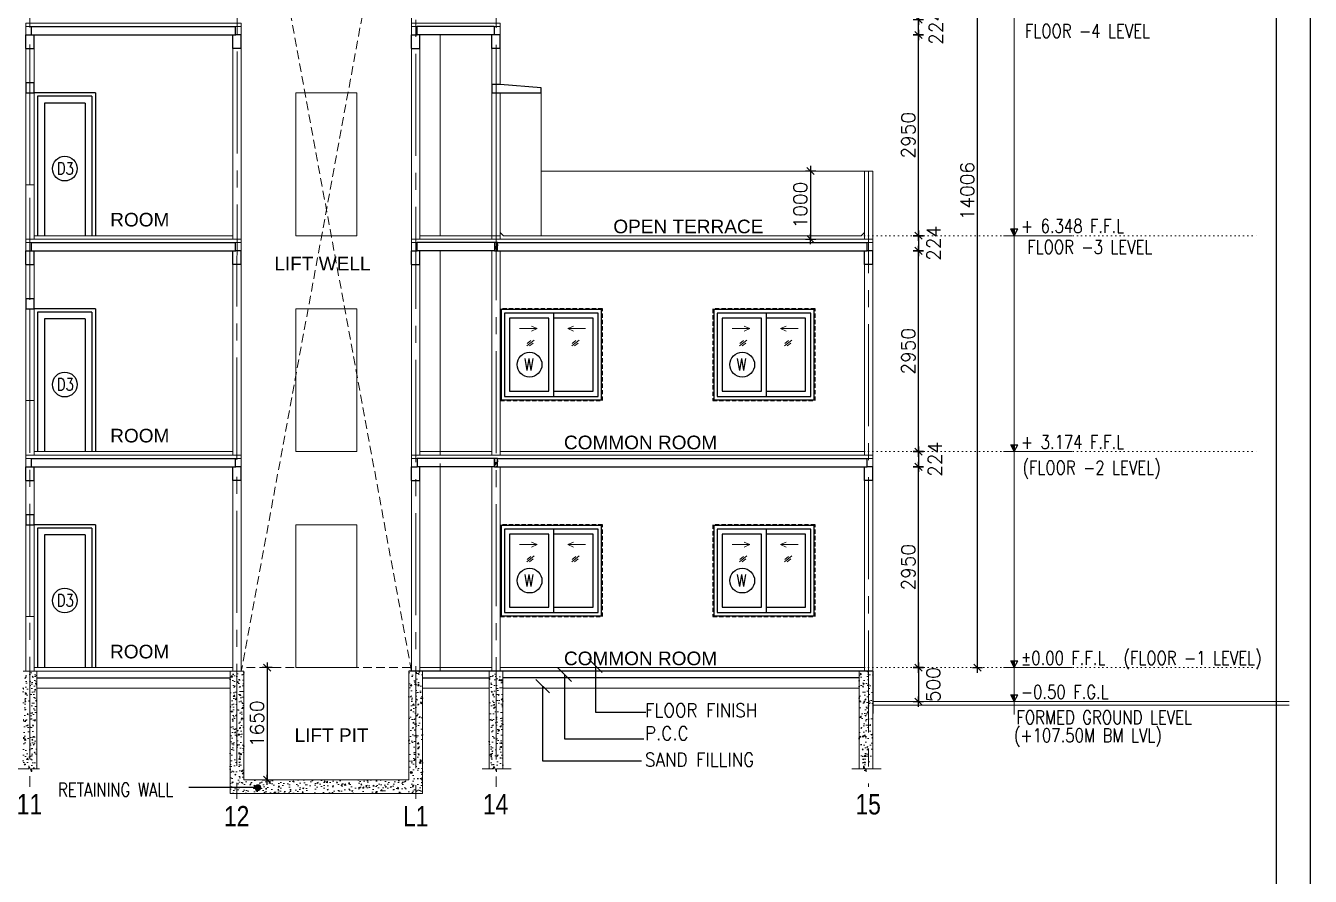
# Model space of a CAD drawing. Header units: inches. Extents: x -234845 to -176446, y -524542 to -442800.
# Drawn here: x -195320 to -176446, y -464895 to -452394 of the extents above; entities that cross this region are included whole.
import ezdxf
from ezdxf.enums import TextEntityAlignment as Align

# ---------------------------------------------------------------- set-up
doc = ezdxf.new("R2010")
doc.units = ezdxf.units.IN
doc.header["$MEASUREMENT"] = 0
doc.header["$PDMODE"] = 34
doc.header["$PDSIZE"] = -10
for name, pattern in [('CENTER2', [1.125, 0.75, -0.125, 0.125, -0.125]), ('DASHED', [19.05, 12.7, -6.35]), ('DOT2', [0.125, 0, -0.125]), ('HIDDEN', [0.375, 0.25, -0.125])]:
    doc.linetypes.add(name, pattern=pattern)
for name, color, linetype in [('ADOOR', 14, 'Continuous'), ('arrow', 23, 'Continuous'), ('COLUMN', 6, 'Continuous'), ('Dimension', 10, 'Continuous'), ('GLASS', 8, 'Continuous'), ('green', 64, 'Continuous'), ('GRID-TAGS', 31, 'Continuous'), ('H', 251, 'Continuous'), ('HATCH', 252, 'Continuous'), ('light', 2, 'Continuous'), ('MISC', 2, 'Continuous'), ('R.C', 6, 'Continuous'), ('title', 255, 'Continuous'), ('win tag', 144, 'Continuous'), ('wind', 1, 'Continuous')]:
    doc.layers.add(name, color=color, linetype=linetype)
for name, color, linetype, lineweight in [('DIM', 20, 'Continuous', 25), ('Grid', 254, 'Continuous', 15), ('TEXT', 32, 'Continuous', 18), ('WALL', 7, 'Continuous', 30), ('win', 14, 'Continuous', 13)]:
    doc.layers.add(name, color=color, linetype=linetype, lineweight=lineweight)
doc.styles.add('ARIAL', font='arial.ttf')
doc.styles.add('RMTXT', font='romans.shx')
doc.styles.add('ROMANS', font='romans.shx', dxfattribs={"width": 0.8})
doc.styles.get("Standard").update_dxf_attribs({"font": 'arial.ttf'})
doc.styles.add('style1', font='romans.shx', dxfattribs={"width": 0.8})
doc.styles.add('T9', font='romans.shx', dxfattribs={"width": 0.8})
doc.dimstyles.new('ELEV-DIM', dxfattribs={"dimtxt": 150, "dimasz": 1, "dimexe": 100, "dimexo": 150, "dimgap": 50, "dimtad": 1, "dimdec": 0, "dimzin": 0, "dimdsep": 46, "dimtxsty": 'RMTXT', "dimblk": 'ARH4', "dimcen": 0.09375, "dimdle": 100, "dimse1": 1, "dimse2": 1, "dimclrd": 256, "dimclre": 256, "dimclrt": 151, "dimadec": 0, "dimazin": 0, "dimtfac": 50, "dimtdec": 0, "dimtofl": 0, "dimtmove": 2, "dimatfit": 3, "dimldrblk": 'OBLIQUE', "dimfxl": 1, "dimtolj": 1, "dimtzin": 0, "dimlwd": -1, "dimlwe": -1, "dimarcsym": 0})
doc.dimstyles.new('INT-DIM', dxfattribs={"dimtxt": 150, "dimasz": 0.85, "dimexe": 100, "dimexo": 150, "dimgap": 100, "dimtad": 1, "dimdec": 0, "dimzin": 0, "dimdsep": 46, "dimtxsty": 'T9', "dimblk": 'ARH4', "dimcen": 0.09, "dimdle": 100, "dimse1": 1, "dimse2": 1, "dimclrd": 256, "dimclrt": 3, "dimadec": 0, "dimazin": 0, "dimtfac": 50, "dimtdec": 0, "dimtix": 1, "dimtmove": 2, "dimatfit": 3, "dimldrblk": 'OBLIQUE', "dimfxl": 1, "dimtolj": 1, "dimtzin": 0, "dimarcsym": 0})
pattern_1 = [(50, (159054.72, -556795.41), (179.315046, -15.688034), [18.75, -206.25]), (355, (159054.72, -556795.41), (-34.68783, 188.04803), [15, -165]), (100.4514, (159069.67, -556796.72), (144.627345, 172.359886), [15.93505, -175.28553]), (46.1842, (159054.72, -556745.41), (266.81026, -41.37975), [28.125, -309.375]), (96.6356, (159076.96, -556748.86), (233.66568, 243.52947), [23.90257, -262.92825]), (351.1842, (159054.72, -556745.4), (233.66549, 243.52965), [22.5, -247.5]), (21, (159079.72, -556757.91), (149.226763, -100.65472), [18.75, -206.25]), (326, (159079.72, -556757.91), (60.82883, 181.28751), [15, -165]), (71.4514, (159092.16, -556766.3), (210.05566, 80.632624), [15.93505, -175.28553]), (37.5, (159054.725, -556795.41), (3.039964, 83.223463), [0, -163, 0, -167.5, 0, -165.625]), (7.5, (159054.725, -556795.41), (65.767384, 98.602928), [0, -95.5, 0, -159.25, 0, -63.125]), (327.5, (158998.975, -556795.41), (133.455609, -5.638718), [0, -62.5, 0, -195, 0, -258.75]), (317.5, (158973.97, -556795.41), (145.796542, 25.026246), [0, -81.25, 0, -129.5, 0, -183.75])]

# ---------------------------------------------------------------- blocks, each defined once
blk = doc.blocks.new('A$C79E86C34')
at = {"layer": 'win'}
for p, q in [((0, 0), (0, 1350)), ((62, 0), (62, 1350)), ((62, 0), (62, 1350)), ((124, 0), (124, 1350))]:
    blk.add_line(p, q, dxfattribs=at)
blk = doc.blocks.new('ARH4')
for p, q in [((0, -75), (0, 75)), ((-53.033, -53.033), (53.033, 53.033)), ((75, 0), (-75, 0))]:
    blk.add_line(p, q)
blk = doc.blocks.new('REIRU5892')
at = {"layer": 'green'}
blk.add_hatch(color=256, dxfattribs=at).paths.add_polyline_path([(168606, 17073), (168556, 17073), (168606, 16973)])
for p, q in [((168606, 16973), (168556, 17073)), ((168556, 17073), (168656, 17073)), ((168606, 16973), (168656, 17073)), ((168606, 17073), (168606, 16973))]:
    blk.add_line(p, q, dxfattribs=at)
blk = doc.blocks.new('*D952')
at = {"layer": 'DEFPOINTS', "color": 0, "transparency": 16777216}
for p in [(-182875, -458878), (-182204, -458878), (-182500, -461828)]:
    blk.add_point(p, dxfattribs=at)
at = {"layer": 'Dimension', "transparency": 16777216}
blk.add_line((-182204, -461827), (-182204, -458879), dxfattribs=at)
for p, rotation in [((-182204, -458878), 90), ((-182204, -461828), 270)]:
    blk.add_blockref('ARH4', p, dxfattribs=dict(at, rotation=rotation))
at = {"layer": 'Dimension', "color": 151, "lineweight": 0, "transparency": 16777216, "insert": (-182354, -460353), "char_height": 200, "attachment_point": 5, "rotation": 90, "style": 'RMTXT'}
blk.add_mtext('\\A1;2950', dxfattribs=at)
blk = doc.blocks.new('_Oblique')
at = {"color": 0, "linetype": 'ByBlock', "lineweight": -2}
blk.add_line((-0.5, -0.5), (0.5, 0.5), dxfattribs=at)
blk = doc.blocks.new('*D953')
at = {"layer": 'DEFPOINTS', "color": 0, "transparency": 16777216}
for p in [(-182875, -455704), (-182204, -455704), (-182500, -458654)]:
    blk.add_point(p, dxfattribs=at)
at = {"layer": 'Dimension', "transparency": 16777216}
blk.add_line((-182204, -458653), (-182204, -455705), dxfattribs=at)
for p, rotation in [((-182204, -455704), 90), ((-182204, -458654), 270)]:
    blk.add_blockref('ARH4', p, dxfattribs=dict(at, rotation=rotation))
at = {"layer": 'Dimension', "color": 151, "lineweight": 0, "transparency": 16777216, "insert": (-182354, -457179), "char_height": 200, "attachment_point": 5, "rotation": 90, "style": 'RMTXT'}
blk.add_mtext('\\A1;2950', dxfattribs=at)
blk = doc.blocks.new('*D954')
at = {"layer": 'DEFPOINTS', "color": 0, "transparency": 16777216}
for p in [(-188471, -452530), (-182204, -452530), (-182500, -455480)]:
    blk.add_point(p, dxfattribs=at)
at = {"layer": 'Dimension', "transparency": 16777216}
blk.add_line((-182204, -455479), (-182204, -452531), dxfattribs=at)
for p, rotation in [((-182204, -452530), 90), ((-182204, -455480), 270)]:
    blk.add_blockref('ARH4', p, dxfattribs=dict(at, rotation=rotation))
at = {"layer": 'Dimension', "color": 151, "lineweight": 0, "transparency": 16777216, "insert": (-182354, -454005), "char_height": 200, "attachment_point": 5, "rotation": 90, "style": 'RMTXT'}
blk.add_mtext('\\A1;2950', dxfattribs=at)
blk = doc.blocks.new('*D956')
at = {"layer": 'DEFPOINTS', "color": 0, "transparency": 16777216}
for p in [(-182500, -461828), (-182500, -462328), (-182204, -462328)]:
    blk.add_point(p, dxfattribs=at)
at = {"layer": 'Dimension', "transparency": 16777216}
blk.add_line((-182204, -461829), (-182204, -462327), dxfattribs=at)
for p, rotation in [((-182204, -461828), 90), ((-182204, -462328), 270)]:
    blk.add_blockref('ARH4', p, dxfattribs=dict(at, rotation=rotation))
at = {"layer": 'Dimension', "color": 151, "lineweight": 0, "transparency": 16777216, "insert": (-181986, -462078), "char_height": 200, "attachment_point": 5, "rotation": 90, "style": 'RMTXT'}
blk.add_mtext('\\A1;500', dxfattribs=at)
blk = doc.blocks.new('*D967')
at = {"layer": 'DEFPOINTS', "color": 0, "transparency": 16777216}
for p in [(-182999, -458654), (-182999, -458878), (-182204, -458878)]:
    blk.add_point(p, dxfattribs=at)
at = {"layer": 'Dimension', "transparency": 16777216}
blk.add_line((-182204, -458655), (-182204, -458877), dxfattribs=at)
for p, rotation in [((-182204, -458654), 90), ((-182204, -458878), 270)]:
    blk.add_blockref('ARH4', p, dxfattribs=dict(at, rotation=rotation))
at = {"layer": 'Dimension', "color": 151, "lineweight": 0, "transparency": 16777216, "insert": (-181959, -458766), "char_height": 200, "attachment_point": 5, "rotation": 90, "style": 'RMTXT'}
blk.add_mtext('\\A1;224', dxfattribs=at)
blk = doc.blocks.new('*D957')
at = {"layer": 'DEFPOINTS', "color": 0, "transparency": 16777216}
for p in [(-183162, -455480), (-183217, -455704), (-182204, -455704)]:
    blk.add_point(p, dxfattribs=at)
at = {"layer": 'Dimension', "transparency": 16777216}
blk.add_line((-182204, -455481), (-182204, -455703), dxfattribs=at)
for p, rotation in [((-182204, -455480), 90), ((-182204, -455704), 270)]:
    blk.add_blockref('ARH4', p, dxfattribs=dict(at, rotation=rotation))
at = {"layer": 'Dimension', "color": 151, "lineweight": 0, "transparency": 16777216, "insert": (-181978, -455592), "char_height": 200, "attachment_point": 5, "rotation": 90, "style": 'RMTXT'}
blk.add_mtext('\\A1;224', dxfattribs=at)
blk = doc.blocks.new('*D958')
at = {"layer": 'DEFPOINTS', "color": 0, "transparency": 16777216}
for p in [(-188649, -452306), (-182204, -452306), (-188672, -452530)]:
    blk.add_point(p, dxfattribs=at)
at = {"layer": 'Dimension', "transparency": 16777216}
blk.add_line((-182204, -452529), (-182204, -452307), dxfattribs=at)
for p, rotation in [((-182204, -452306), 90), ((-182204, -452530), 270)]:
    blk.add_blockref('ARH4', p, dxfattribs=dict(at, rotation=rotation))
at = {"layer": 'Dimension', "color": 151, "lineweight": 0, "transparency": 16777216, "insert": (-181947, -452418), "char_height": 200, "attachment_point": 5, "rotation": 90, "style": 'RMTXT'}
blk.add_mtext('\\A1;224', dxfattribs=at)
blk = doc.blocks.new('*D968')
at = {"layer": 'DEFPOINTS', "color": 0, "transparency": 16777216}
for p in [(-184015, -454530), (-183874, -455530), (-183788, -455530)]:
    blk.add_point(p, dxfattribs=at)
at = {"layer": 'Dimension', "transparency": 16777216}
blk.add_line((-183788, -454531), (-183788, -455529), dxfattribs=at)
for p, rotation in [((-183788, -454530), 90), ((-183788, -455530), 270)]:
    blk.add_blockref('ARH4', p, dxfattribs=dict(at, rotation=rotation))
at = {"layer": 'Dimension', "color": 151, "lineweight": 0, "transparency": 16777216, "insert": (-183938, -455030), "char_height": 200, "attachment_point": 5, "rotation": 90, "style": 'RMTXT'}
blk.add_mtext('\\A1;1000', dxfattribs=at)
blk = doc.blocks.new('W-IIT')
at = {"layer": 'HATCH', "lineweight": 0}
for p, q in [((-544, 1108), (-627, 1144)), ((-95, 1108), (-12, 1144)), ((-803, 1108), (-544, 1108)), ((-544, 1108), (-627, 1071)), ((165, 1108), (-95, 1108)), ((-95, 1108), (-12, 1071)), ((-697, 855), (-589, 941)), ((-693, 890), (-639, 933)), ((-657, 854), (-604, 897)), ((-36, 855), (72, 941)), ((-32, 890), (21, 933)), ((3, 854), (56, 897))]:
    blk.add_line(p, q, dxfattribs=at)
at = {"layer": 'light', "color": 9, "ltscale": 1000}
blk.add_line((-375, 187), (-375, 1262), dxfattribs=at)
at = {"layer": 'light', "color": 21, "linetype": 'HIDDEN', "ltscale": 250}
blk.add_lwpolyline([(-1087, 50), (413, 50), (413, 1400), (-1087, 1400)], close=True, dxfattribs=at)
at = {"layer": 'light', "color": 9, "ltscale": 1000}
for points in [[(-375, 1262), (-950, 1262), (-950, 187), (-375, 187)], [(-300, 187), (275, 187), (275, 1262), (-300, 1262)]]:
    blk.add_lwpolyline(points, dxfattribs=at)
at = {"layer": 'win tag'}
blk.add_circle((-657, 579), 182, dxfattribs=at)
at = {"layer": 'wind', "ltscale": 1000}
blk.add_line((-300, 112), (-300, 1337), dxfattribs=at)
for points in [[(-1075, 62), (400, 62), (400, 1387), (-1075, 1387)], [(-1025, 112), (350, 112), (350, 1337), (-1025, 1337)]]:
    blk.add_lwpolyline(points, close=True, dxfattribs=at)
at = {"layer": 'win tag', "style": 'style1', "width": 0.8}
blk.add_text('W', height=178, dxfattribs=at).set_placement((-741, 493))
blk = doc.blocks.new('*D969')
at = {"layer": 'DEFPOINTS', "color": 0, "transparency": 16777216}
for p in [(-192281, -461828), (-192114, -463478), (-191773, -463478)]:
    blk.add_point(p, dxfattribs=at)
at = {"layer": 'Dimension', "transparency": 16777216}
blk.add_line((-191773, -461829), (-191773, -463477), dxfattribs=at)
for p, rotation in [((-191773, -461828), 90), ((-191773, -463478), 270)]:
    blk.add_blockref('ARH4', p, dxfattribs=dict(at, rotation=rotation))
at = {"layer": 'Dimension', "color": 151, "lineweight": 0, "transparency": 16777216, "insert": (-191923, -462653), "char_height": 200, "attachment_point": 5, "rotation": 90, "style": 'RMTXT'}
blk.add_mtext('\\A1;1650', dxfattribs=at)
blk = doc.blocks.new('*D961')
at = {"layer": 'DEFPOINTS', "color": 0, "transparency": 16777216}
for p in [(-181601, -447822), (-181336, -447822), (-181601, -461828)]:
    blk.add_point(p, dxfattribs=at)
at = {"layer": 'Dimension', "transparency": 16777216}
blk.add_line((-181336, -461827), (-181336, -447823), dxfattribs=at)
for p, rotation in [((-181336, -447822), 90), ((-181336, -461828), 270)]:
    blk.add_blockref('ARH4', p, dxfattribs=dict(at, rotation=rotation))
at = {"layer": 'Dimension', "color": 151, "lineweight": 0, "transparency": 16777216, "insert": (-181486, -454825), "char_height": 200, "attachment_point": 5, "rotation": 90, "style": 'RMTXT'}
blk.add_mtext('\\A1;14006', dxfattribs=at)

msp = doc.modelspace()

# ---------------------------------------------------------------- hatches: boundary and pattern name
at = {"layer": 'H'}
h = msp.add_hatch(dxfattribs=at)
h.set_pattern_fill('AR-CONC', color=256, scale=25, style=0)
h.set_pattern_definition([(130, (-188387.05, -455704.28), (-179.32, -15.69), [18.75, -206.25]), (185, (-188387.05, -455704.28), (34.69, 188.05), [15, -165]), (79.55, (-188402, -455705.59), (-144.63, 172.36), [15.935, -175.29]), (133.82, (-188387.05, -455654.28), (-266.8, -41.38), [28.12, -309.38]), (83.36, (-188409.28, -455657.73), (-233.67, 243.53), [23.9, -262.93]), (188.82, (-188387.05, -455654.28), (-233.67, 243.53), [22.5, -247.5]), (159, (-188412.05, -455666.78), (-149.23, -100.65), [18.75, -206.25]), (214, (-188412.05, -455666.78), (-60.83, 181.29), [15, -165]), (108.55, (-188424.48, -455675.17), (-210.06, 80.63), [15.935, -175.29]), (142.5, (-188387.05, -455704.28), (-3.04, 83.223), [0, -163, 0, -167.5, 0, -165.625]), (172.5, (-188387.05, -455704.28), (-65.77, 98.6), [0, -95.5, 0, -159.25, 0, -63.125]), (212.5, (-188331.3, -455704.28), (-133.456, -5.64), [0, -62.5, 0, -195, 0, -258.75]), (222.5, (-188306.3, -455704.28), (-145.8, 25.03), [0, -81.25, 0, -129.5, 0, -183.75])])
h.paths.add_polyline_path([(-188431, -455580.3), (-188387, -455580.3), (-188387, -455704.3), (-188431, -455704.3)])
h = msp.add_hatch(dxfattribs=at)
h.set_pattern_fill('AR-CONC', color=256, scale=25, style=0)
h.set_pattern_definition([(130, (-188387.05, -458878.28), (-179.32, -15.69), [18.75, -206.25]), (185, (-188387.05, -458878.28), (34.69, 188.05), [15, -165]), (79.55, (-188402, -458879.59), (-144.63, 172.36), [15.935, -175.29]), (133.82, (-188387.05, -458828.28), (-266.8, -41.38), [28.12, -309.38]), (83.36, (-188409.28, -458831.73), (-233.67, 243.53), [23.9, -262.93]), (188.82, (-188387.05, -458828.28), (-233.67, 243.53), [22.5, -247.5]), (159, (-188412.05, -458840.78), (-149.23, -100.65), [18.75, -206.25]), (214, (-188412.05, -458840.78), (-60.83, 181.29), [15, -165]), (108.55, (-188424.48, -458849.17), (-210.06, 80.63), [15.935, -175.29]), (142.5, (-188387.05, -458878.28), (-3.04, 83.223), [0, -163, 0, -167.5, 0, -165.625]), (172.5, (-188387.05, -458878.28), (-65.77, 98.6), [0, -95.5, 0, -159.25, 0, -63.125]), (212.5, (-188331.3, -458878.28), (-133.456, -5.64), [0, -62.5, 0, -195, 0, -258.75]), (222.5, (-188306.3, -458878.28), (-145.8, 25.03), [0, -81.25, 0, -129.5, 0, -183.75])])
h.paths.add_polyline_path([(-188431, -458754.3), (-188387, -458754.3), (-188387, -458878.3), (-188431, -458878.3)])
at = {"layer": 'HATCH', "lineweight": 0}
h = msp.add_hatch(dxfattribs=at)
h.set_pattern_fill('AR-CONC', color=256, scale=25, style=0)
h.set_pattern_definition(pattern_1)
h.paths.add_polyline_path([(-195158.1, -461878.3), (-195358.1, -461878.3), (-195358.1, -463316.8), (-195275.2, -463316.8), (-195271.7, -463271.4), (-195233.2, -463360.6), (-195233.2, -463316.8), (-195158.1, -463316.8)])
h = msp.add_hatch(dxfattribs=at)
h.set_pattern_fill('AR-CONC', color=256, scale=25, style=0)
h.set_pattern_definition(pattern_1)
h.paths.add_polyline_path([(-192316.8, -463678.3), (-192116.8, -463678.3), (-192114.1, -461878.3), (-192314.1, -461878.3)])
h = msp.add_hatch(dxfattribs=at)
h.set_pattern_fill('AR-CONC', color=256, scale=25, style=0)
h.set_pattern_definition(pattern_1)
h.paths.add_polyline_path([(-189690.1, -463678.3), (-189490.1, -463678.3), (-189490.1, -461878.3), (-189690.1, -461878.3)])
h = msp.add_hatch(dxfattribs=at)
h.set_pattern_fill('AR-CONC', color=256, scale=25, style=0)
h.set_pattern_definition(pattern_1)
h.paths.add_polyline_path([(-188509.1, -461878.3), (-188309.1, -461878.3), (-188309.1, -463316.8), (-188391.9, -463316.8), (-188395.4, -463271.4), (-188433.9, -463360.6), (-188433.9, -463316.8), (-188509.1, -463316.8)])
h = msp.add_hatch(dxfattribs=at)
h.set_pattern_fill('AR-CONC', color=256, scale=25, style=0)
h.set_pattern_definition(pattern_1)
h.paths.add_polyline_path([(-183076.8, -461878.3), (-182876.8, -461878.3), (-182876.8, -463316.8), (-182959.7, -463316.8), (-182963.2, -463271.4), (-183001.7, -463360.6), (-183001.7, -463316.8), (-183076.8, -463316.8)])
h = msp.add_hatch(dxfattribs=at)
h.set_pattern_fill('AR-CONC', color=256, scale=25, style=0)
h.set_pattern_definition([(50, (-207947.28, 173873.16), (179.315046, -15.688034), [18.75, -206.25]), (355, (-207947.28, 173873.16), (-34.687833, 188.048033), [15, -165]), (100.451444, (-207932.33, 173871.85), (144.62721, 172.36), [15.93505, -175.28553]), (46.1842, (-207947.28, 173923.16), (266.81033, -41.37982), [28.125, -309.375]), (96.635635, (-207925.04, 173919.71), (233.66549, 243.52965), [23.90259, -262.92844]), (351.184164, (-207947.28, 173923.16), (233.66549, 243.52965), [22.5, -247.5]), (21, (-207922.28, 173910.66), (149.226763, -100.654723), [18.75, -206.25]), (326, (-207922.28, 173910.66), (60.828833, 181.28751), [15, -165]), (71.451445, (-207909.84, 173902.27), (210.055594, 80.63279), [15.93505, -175.28553]), (37.5, (-207947.28, 173873.16), (3.039964, 83.2234635), [0, -163, 0, -167.5, 0, -165.625]), (7.5, (-207947.28, 173873.16), (65.767384, 98.602928), [0, -95.5, 0, -159.25, 0, -63.125]), (327.5, (-208003.03, 173873.16), (133.455609, -5.638718), [0, -62.5, 0, -195, 0, -258.75]), (317.5, (-208028.03, 173873.16), (145.796542, 25.026246), [0, -81.25, 0, -129.5, 0, -183.75])])
h.paths.add_polyline_path([(-192114.1, -463678.3), (-189690.1, -463678.3), (-189690.1, -463478.3), (-192114.1, -463478.3)])

# ---------------------------------------------------------------- linework, layer by layer
at = {"layer": 'ADOOR', "color": 8, "linetype": 'DASHED', "lineweight": 0, "ltscale": 10}
for p, q in [((-189652.1, -461878.3), (-192152.1, -448306.3)), ((-189648, -448306.3), (-192152.1, -461878.3)), ((-192076.1, -461828.3), (-189652.1, -461828.3))]:
    msp.add_line(p, q, dxfattribs=at)
at = {"layer": 'COLUMN', "color": 8, "lineweight": 0}
for p, q in [((-187747.1, -453380.3), (-187747.1, -455480.3)), ((-182993.5, -454530.3), (-187747.1, -454530.3))]:
    msp.add_line(p, q, dxfattribs=at)
at = {"layer": 'COLUMN', "lineweight": 0}
for p, q in [((-195358.1, -461878.3), (-195158.1, -461878.3)), ((-195196.1, -461878.3), (-192114.1, -461878.3)), ((-195158.1, -463316.8), (-195158.1, -461878.3)), ((-192314.1, -461878.3), (-192314.1, -463678.3)), ((-192114.1, -461878.3), (-192114.1, -463478.3)), ((-189690.1, -461878.3), (-189690.1, -463478.3)), ((-189490.1, -461878.3), (-189490.1, -463678.3)), ((-188509.1, -463316.8), (-188509.1, -461878.3)), ((-188309.1, -463316.8), (-188309.1, -461878.3)), ((-183074.5, -463316.8), (-183074.5, -461878.3)), ((-182874.5, -463316.8), (-182874.5, -461878.3)), ((-182874.5, -462378.3), (-176754.9, -462378.3)), ((-189690.1, -463478.3), (-192114.1, -463478.3)), ((-189490.1, -463678.3), (-192314.1, -463678.3))]:
    msp.add_line(p, q, dxfattribs=at)
at = {"layer": 'COLUMN'}
for p, q in [((-195158.1, -461978.3), (-192314.1, -461978.3)), ((-182874.5, -461878.3), (-189690.1, -461878.3)), ((-189490.1, -461978.3), (-188509.1, -461978.3)), ((-183074.5, -461978.3), (-188309.1, -461978.3)), ((-182874.5, -461878.3), (-182874.5, -462502.3))]:
    msp.add_line(p, q, dxfattribs=at)
at = {"layer": 'COLUMN', "color": 3, "lineweight": 0}
for p, q in [((-195158.1, -462128.3), (-192314.1, -462128.3)), ((-189490.1, -462128.3), (-188509.1, -462128.3)), ((-183074.5, -462128.3), (-188309.1, -462128.3))]:
    msp.add_line(p, q, dxfattribs=at)
at = {"layer": 'COLUMN', "lineweight": 0, "elevation": 0}
for points in [[(-195444.1, -463316.8), (-195275.2, -463316.8), (-195271.7, -463271.4), (-195233.2, -463360.6), (-195233.2, -463316.8), (-195119.4, -463316.8)], [(-188615.7, -463316.8), (-188446.8, -463316.8), (-188443.3, -463271.4), (-188404.8, -463360.6), (-188404.8, -463316.8), (-188186, -463316.8)], [(-183181.2, -463316.8), (-183012.3, -463316.8), (-183008.8, -463271.4), (-182970.3, -463360.6), (-182970.3, -463316.8), (-182751.4, -463316.8)]]:
    msp.add_lwpolyline(points, dxfattribs=at)
at = {"layer": 'GLASS', "color": 11, "lineweight": 0}
for p, q in [((-195196.1, -455480.3), (-192276.1, -455480.3)), ((-188471.1, -455480.3), (-189528.1, -455480.3)), ((-188302.1, -455480.3), (-188347.1, -455433.2)), ((-188302.1, -455480.3), (-183043.4, -455480.3)), ((-183043.4, -455480.3), (-182998.5, -455433.2)), ((-195196.1, -458654.3), (-192276.1, -458654.3)), ((-188471.1, -458654.3), (-189528.1, -458654.3)), ((-188347.1, -458654.3), (-182998.5, -458654.3)), ((-195196.1, -461828.3), (-192281, -461828.3)), ((-188471.1, -461828.3), (-189528.1, -461828.3)), ((-182998.5, -461828.3), (-188347.1, -461828.3)), ((-182874.5, -462328.3), (-176754.9, -462328.3))]:
    msp.add_line(p, q, dxfattribs=at)
at = {"layer": 'Grid', "linetype": 'CENTER2', "lineweight": 5, "ltscale": 2000}
for p, q in [((-195258.1, -448171.9), (-195258.1, -463578.9)), ((-188409.1, -448176.3), (-188409.1, -463578.9)), ((-192214.1, -448272.3), (-192216.8, -463754.2)), ((-189590.1, -448306.3), (-189590.1, -463754.2)), ((-182936.5, -454530.3), (-182936.5, -463578.9))]:
    msp.add_line(p, q, dxfattribs=at)
at = {"layer": 'MISC', "lineweight": 0}
for p, q in [((-195236.1, -452406.3), (-195320.1, -452406.3)), ((-195320.1, -452530.3), (-195320.1, -452406.3)), ((-192236.1, -452406.3), (-192152.1, -452406.3)), ((-192152.1, -452530.3), (-192152.1, -452406.3)), ((-189568.1, -452406.3), (-189652.1, -452406.3)), ((-189652.1, -452530.3), (-189652.1, -452406.3)), ((-188431.1, -452406.3), (-188347.1, -452406.3)), ((-188347.1, -452530.3), (-188347.1, -452406.3)), ((-195236.1, -455580.3), (-195320.1, -455580.3)), ((-195320.1, -455704.3), (-195320.1, -455580.3)), ((-192236.1, -455580.3), (-192152.1, -455580.3)), ((-192152.1, -455704.3), (-192152.1, -455580.3)), ((-189568.1, -455580.3), (-189652.1, -455580.3)), ((-189652.1, -455704.3), (-189652.1, -455580.3)), ((-182958.5, -455580.3), (-182874.5, -455580.3)), ((-182874.5, -455704.3), (-182874.5, -455580.3)), ((-195236.1, -458754.3), (-195320.1, -458754.3)), ((-195320.1, -458878.3), (-195320.1, -458754.3)), ((-192236.1, -458754.3), (-192152.1, -458754.3)), ((-192152.1, -458878.3), (-192152.1, -458754.3)), ((-189568.1, -458754.3), (-189652.1, -458754.3)), ((-189652.1, -458878.3), (-189652.1, -458754.3)), ((-182958.5, -458754.3), (-182874.5, -458754.3)), ((-182874.5, -458878.3), (-182874.5, -458754.3))]:
    msp.add_line(p, q, dxfattribs=at)
at = {"layer": 'MISC', "color": 8, "ltscale": 1200}
for p, q in [((-194296.1, -453380.3), (-195196.1, -453380.3)), ((-195146.1, -453430.3), (-195146.1, -455480.3)), ((-194346.1, -453430.3), (-195146.1, -453430.3)), ((-195046.1, -453530.3), (-195046.1, -455480.3)), ((-194446.1, -453530.3), (-195046.1, -453530.3)), ((-194446.1, -453530.3), (-194446.1, -455480.3)), ((-194346.1, -453430.3), (-194346.1, -455480.3)), ((-194296.1, -453380.3), (-194296.1, -455480.3)), ((-194296.1, -456554.3), (-195196.1, -456554.3)), ((-194296.1, -456554.3), (-194296.1, -458654.3)), ((-195146.1, -456604.3), (-195146.1, -458654.3)), ((-194346.1, -456604.3), (-195146.1, -456604.3)), ((-195046.1, -456704.3), (-195046.1, -458654.3)), ((-194446.1, -456704.3), (-195046.1, -456704.3)), ((-194446.1, -456704.3), (-194446.1, -458654.3)), ((-194346.1, -456604.3), (-194346.1, -458654.3)), ((-194296.1, -459728.3), (-195196.1, -459728.3)), ((-194296.1, -459728.3), (-194296.1, -461828.3)), ((-195146.1, -459778.3), (-195146.1, -461828.3)), ((-194346.1, -459778.3), (-195146.1, -459778.3)), ((-195046.1, -459878.3), (-195046.1, -461828.3)), ((-194446.1, -459878.3), (-195046.1, -459878.3)), ((-194446.1, -459878.3), (-194446.1, -461828.3)), ((-194346.1, -459778.3), (-194346.1, -461828.3))]:
    msp.add_line(p, q, dxfattribs=at)
at = {"layer": 'MISC', "lineweight": 0, "elevation": 0}
for points in [[(-195320.1, -452406.3), (-195320.1, -452356.3), (-192152.1, -452356.3), (-192152.1, -452406.3)], [(-189652.1, -452406.3), (-189652.1, -452356.3), (-188347.1, -452356.3), (-188347.1, -452406.3)], [(-195320.1, -455580.3), (-195320.1, -455530.3), (-192152.1, -455530.3), (-192152.1, -455580.3)], [(-189652.1, -455580.3), (-189652.1, -455530.3), (-182874.5, -455530.3), (-182874.5, -455580.3)], [(-195320.1, -458754.3), (-195320.1, -458704.3), (-192152.1, -458704.3), (-192152.1, -458754.3)], [(-189652.1, -458754.3), (-189652.1, -458704.3), (-182874.5, -458704.3), (-182874.5, -458754.3)]]:
    msp.add_lwpolyline(points, dxfattribs=at)
at = {"layer": 'R.C'}
for p, q in [((-195236.1, -452530.3), (-195236.1, -452406.3)), ((-195231.1, -452406.3), (-192231.1, -452406.3)), ((-192236.1, -452530.3), (-192236.1, -452406.3)), ((-188436, -452406.3), (-189568.1, -452406.3)), ((-189568.1, -452530.3), (-189568.1, -452406.3)), ((-188431.1, -452530.3), (-188431.1, -452406.3)), ((-195320.1, -452730.3), (-195320.1, -452530.3)), ((-195320.1, -452530.3), (-195236.1, -452530.3)), ((-195231.1, -452530.3), (-192231.1, -452530.3)), ((-195196.1, -452730.3), (-195196.1, -452530.3)), ((-192276.1, -452730.3), (-192276.1, -452530.3)), ((-192152.1, -452530.3), (-192236.1, -452530.3)), ((-192152.1, -452730.3), (-192152.1, -452530.3)), ((-189652.1, -452730.3), (-189652.1, -452530.3)), ((-189652.1, -452530.3), (-189568.1, -452530.3)), ((-188436, -452530.3), (-189568.1, -452530.3)), ((-189528.1, -452730.3), (-189528.1, -452530.3)), ((-188471.1, -452730.3), (-188471.1, -452530.3)), ((-188347.1, -452530.3), (-188431.1, -452530.3)), ((-188347.1, -452730.3), (-188347.1, -452530.3)), ((-195320.1, -452730.3), (-195196.1, -452730.3)), ((-192152.1, -452730.3), (-192276.1, -452730.3)), ((-189652.1, -452730.3), (-189528.1, -452730.3)), ((-188347.1, -452730.3), (-188471.1, -452730.3)), ((-195320.1, -453230.3), (-195196.1, -453230.3)), ((-195320.1, -453230.3), (-195320.1, -453380.3)), ((-195196.1, -453380.3), (-195196.1, -453230.3)), ((-195320.1, -453380.3), (-195196.1, -453380.3)), ((-195236.1, -455704.3), (-195236.1, -455580.3)), ((-195231.1, -455580.3), (-192231.1, -455580.3)), ((-192236.1, -455704.3), (-192236.1, -455580.3)), ((-188431, -455580.3), (-189568.1, -455580.3)), ((-189568.1, -455704.3), (-189568.1, -455580.3)), ((-188387.1, -455580.3), (-182958.5, -455580.3)), ((-182958.5, -455704.3), (-182958.5, -455580.3)), ((-195320.1, -455904.3), (-195320.1, -455704.3)), ((-195320.1, -455704.3), (-195236.1, -455704.3)), ((-195231.1, -455704.3), (-192231.1, -455704.3)), ((-195196.1, -455904.3), (-195196.1, -455704.3)), ((-192276.1, -455904.3), (-192276.1, -455704.3)), ((-192152.1, -455704.3), (-192236.1, -455704.3)), ((-192152.1, -455904.3), (-192152.1, -455704.3)), ((-189652.1, -455904.3), (-189652.1, -455704.3)), ((-189652.1, -455704.3), (-189568.1, -455704.3)), ((-188431, -455704.3), (-189568.1, -455704.3)), ((-189528.1, -455904.3), (-189528.1, -455704.3)), ((-188387.1, -455704.3), (-182958.5, -455704.3)), ((-182998.5, -455904.3), (-182998.5, -455704.3)), ((-182874.5, -455704.3), (-182958.5, -455704.3)), ((-182874.5, -455904.3), (-182874.5, -455704.3)), ((-195320.1, -455904.3), (-195196.1, -455904.3)), ((-192152.1, -455904.3), (-192276.1, -455904.3)), ((-189652.1, -455904.3), (-189528.1, -455904.3)), ((-182874.5, -455904.3), (-182998.5, -455904.3)), ((-195320.1, -456404.3), (-195196.1, -456404.3)), ((-195320.1, -456404.3), (-195320.1, -456554.3)), ((-195320.1, -456554.3), (-195196.1, -456554.3)), ((-195196.1, -456554.3), (-195196.1, -456404.3)), ((-195236.1, -458878.3), (-195236.1, -458754.3)), ((-195231.1, -458754.3), (-192231.1, -458754.3)), ((-192236.1, -458878.3), (-192236.1, -458754.3)), ((-188431, -458754.3), (-189568.1, -458754.3)), ((-189568.1, -458754.3), (-189568.1, -458878.3)), ((-188431.1, -458878.3), (-188431.1, -458754.3)), ((-188387.1, -458754.3), (-182958.5, -458754.3)), ((-188387.1, -458878.3), (-188387.1, -458754.3)), ((-182958.5, -458878.3), (-182958.5, -458754.3)), ((-195320.1, -459078.3), (-195320.1, -458878.3)), ((-195320.1, -458878.3), (-195236.1, -458878.3)), ((-195231.1, -458878.3), (-192231.1, -458878.3)), ((-195196.1, -459078.3), (-195196.1, -458878.3)), ((-192276.1, -459078.3), (-192276.1, -458878.3)), ((-192152.1, -458878.3), (-192236.1, -458878.3)), ((-192152.1, -459078.3), (-192152.1, -458878.3)), ((-189652.1, -459078.3), (-189652.1, -458878.3)), ((-189652.1, -458878.3), (-189568.1, -458878.3)), ((-188431, -458878.3), (-189568.1, -458878.3)), ((-189528.1, -459078.3), (-189528.1, -458878.3)), ((-188387.1, -458878.3), (-182958.5, -458878.3)), ((-182998.5, -459078.3), (-182998.5, -458878.3)), ((-182874.5, -458878.3), (-182958.5, -458878.3)), ((-182874.5, -459078.3), (-182874.5, -458878.3)), ((-195320.1, -459078.3), (-195196.1, -459078.3)), ((-192152.1, -459078.3), (-192276.1, -459078.3)), ((-189652.1, -459078.3), (-189528.1, -459078.3)), ((-182874.5, -459078.3), (-182998.5, -459078.3)), ((-195320.1, -459578.3), (-195196.1, -459578.3)), ((-195320.1, -459578.3), (-195320.1, -459728.3)), ((-195196.1, -459728.3), (-195196.1, -459578.3)), ((-195320.1, -459728.3), (-195196.1, -459728.3))]:
    msp.add_line(p, q, dxfattribs=at)
at = {"layer": 'R.C', "elevation": 0}
msp.add_lwpolyline([(-188347.1, -453256.3), (-188471.1, -453256.3), (-188471.1, -453380.3), (-187747.1, -453380.3), (-187747.1, -453305.3), (-188347.1, -453256.3)], dxfattribs=at)
for points in [[(-188387, -455580.3), (-188431, -455580.3), (-188431, -455704.3), (-188387, -455704.3)], [(-188387, -458754.3), (-188431, -458754.3), (-188431, -458878.3), (-188387, -458878.3)]]:
    msp.add_lwpolyline(points, close=True, dxfattribs=at)
at = {"layer": 'TEXT'}
for p, q in [((-180795.6, -462517), (-180795.6, -447433.5)), ((-180955.6, -455480.3), (-179949.4, -455480.3)), ((-180955.6, -458654.3), (-179949.4, -458654.3)), ((-180955.6, -461828.3), (-179949.4, -461828.3))]:
    msp.add_line(p, q, dxfattribs=at)
at = {"layer": 'TEXT', "linetype": 'DOT2', "ltscale": 500}
for p, q in [((-183874.4, -455480.3), (-177182.3, -455480.3)), ((-183874.4, -458654.3), (-177182.3, -458654.3)), ((-183874.4, -461828.3), (-177182.3, -461828.3))]:
    msp.add_line(p, q, dxfattribs=at)
at = {"layer": 'title', "color": 6}
msp.add_lwpolyline([(-234845.1, -442799.7), (-176446.1, -442799.7), (-176446.1, -523495.7), (-234845.1, -523495.7)], close=True, dxfattribs=at)
at = {"layer": 'title', "color": 4}
msp.add_lwpolyline([(-234345.1, -443299.7), (-176946.1, -443299.7), (-176946.1, -522995.7), (-234345.1, -522995.7)], close=True, dxfattribs=at)
at = {"layer": 'WALL', "color": 4, "lineweight": 0}
for p, q in [((-189652.1, -449506.3), (-189652.1, -455530.3)), ((-195320.1, -453230.3), (-195320.1, -452480.3)), ((-195196.1, -453380.3), (-195196.1, -452530.3)), ((-189528.1, -452530.3), (-189528.1, -455530.3)), ((-188471.1, -453256.3), (-188471.1, -452530.3)), ((-188347.1, -453256.3), (-188347.1, -452480.3)), ((-192276.1, -452680.3), (-192276.1, -455530.3)), ((-192152.1, -452680.3), (-192152.1, -455530.3)), ((-182998.5, -455530.3), (-182998.5, -454530.3)), ((-182874.5, -454530.3), (-182998.5, -454530.3)), ((-182874.5, -455530.3), (-182874.5, -454530.3)), ((-195320.1, -455530.3), (-195320.1, -454730.3)), ((-195196.1, -454730.3), (-195320.1, -454730.3)), ((-195196.1, -455530.3), (-195196.1, -454730.3)), ((-189652.1, -455580.3), (-189652.1, -458704.3)), ((-195320.1, -456404.3), (-195320.1, -455654.3)), ((-195196.1, -456554.3), (-195196.1, -455704.3)), ((-189528.1, -455704.3), (-189528.1, -458704.3)), ((-188471.1, -458704.3), (-188471.1, -455704.3)), ((-188347.1, -458704.3), (-188347.1, -455704.3)), ((-192276.1, -455854.3), (-192276.1, -458704.3)), ((-192152.1, -455854.3), (-192152.1, -458704.3)), ((-182998.5, -458704.3), (-182998.5, -455854.3)), ((-182874.5, -458704.3), (-182874.5, -455854.3)), ((-195320.1, -458704.3), (-195320.1, -457904.3)), ((-195196.1, -457904.3), (-195320.1, -457904.3)), ((-195196.1, -458704.3), (-195196.1, -457904.3)), ((-195320.1, -459578.3), (-195320.1, -458828.3)), ((-195196.1, -459728.3), (-195196.1, -458878.3)), ((-188471.1, -461878.3), (-188471.1, -458878.3)), ((-188347.1, -461878.3), (-188347.1, -458878.3)), ((-192276.1, -459028.3), (-192276.1, -461878.3)), ((-192152.1, -459028.3), (-192152.1, -461878.3)), ((-189652.1, -459028.3), (-189652.1, -461878.3)), ((-189528.1, -459028.3), (-189528.1, -461878.3)), ((-182998.5, -461878.3), (-182998.5, -459028.3)), ((-182874.5, -461878.3), (-182874.5, -459028.3)), ((-195320.1, -461878.3), (-195320.1, -461078.3)), ((-195196.1, -461078.3), (-195320.1, -461078.3)), ((-195196.1, -461878.3), (-195196.1, -461078.3))]:
    msp.add_line(p, q, dxfattribs=at)
at = {"layer": 'WALL', "color": 4, "lineweight": 0, "elevation": 0}
msp.add_lwpolyline([(-188471.1, -455530.3), (-188471.1, -455480.3), (-188347.1, -455480.3), (-188347.1, -455530.3)], dxfattribs=at)
at = {"layer": 'win'}
for p, q in [((-189232.5, -455480.3), (-189232.5, -452530.3)), ((-188471.1, -455530.3), (-188471.1, -453380.3)), ((-188409.1, -455480.3), (-188409.1, -453380.3)), ((-188347.1, -455530.3), (-188347.1, -453380.3)), ((-189232.5, -458704.3), (-189232.5, -455704.3)), ((-189232.5, -461878.3), (-189232.5, -458828.3))]:
    msp.add_line(p, q, dxfattribs=at)
at = {"layer": 'win', "elevation": 0}
for points in [[(-191352.5, -455480.3), (-190452.5, -455480.3), (-190452.5, -453380.3), (-191352.5, -453380.3)], [(-191352.5, -458654.3), (-190452.5, -458654.3), (-190452.5, -456554.3), (-191352.5, -456554.3)], [(-191352.5, -461828.3), (-190452.5, -461828.3), (-190452.5, -459728.3), (-191352.5, -459728.3)]]:
    msp.add_lwpolyline(points, close=True, dxfattribs=at)
at = {"layer": 'win tag'}
for centre in [(-194745.3, -454494.1), (-194745.3, -457668.1), (-194745.3, -460842.1)]:
    msp.add_circle(centre, 181.8, dxfattribs=at)

# ---------------------------------------------------------------- block references
at = {"layer": 'TEXT'}
for p in [(-349401.6, -472453.3), (-349401.6, -475627.3), (-349401.6, -478801.3), (-349401.6, -479301.3)]:
    msp.add_blockref('REIRU5892', p, dxfattribs=at)
at = {"layer": 'win', "xscale": -1}
for p in [(-195196.1, -454730.3), (-195196.1, -457904.3), (-195196.1, -461078.3)]:
    msp.add_blockref('A$C79E86C34', p, dxfattribs=at)
at = {"layer": 'win', "lineweight": 0}
for p in [(-187259.9, -457954.3), (-184135.9, -457954.3), (-187259.9, -461128.3), (-184135.9, -461128.3)]:
    msp.add_blockref('W-IIT', p, dxfattribs=at)

# ---------------------------------------------------------------- texts
at = {"layer": 'GRID-TAGS', "style": 'ARIAL', "width": 0.8}
for tag, p in [('11', (-195264.9, -463836.1)), ('14', (-188415.8, -463836.1, 2.1)), ('15', (-182942.5, -463836.1)), ('12', (-192220.9, -464011.4)), ('L1', (-189589.6, -464011.5))]:
    msp.add_attdef(tag, text='', height=300, dxfattribs=at).set_placement(p, align=Align.MIDDLE_CENTER)
at = {"layer": 'TEXT'}
for s, style, width, p in [('FLOOR -4 LEVEL', 'style1', 0.8, (-180638.2, -452571.6)), ('+ 6.348 F.F.L', 'style1', 0.8, (-180697.2, -455436.9)), ('FLOOR -3 LEVEL', 'style1', 0.8, (-180604.5, -455745.6)), ('+ 3.174 F.F.L', 'style1', 0.8, (-180697.2, -458610.9)), ('(FLOOR -2 LEVEL)', 'style1', 0.8, (-180674.7, -458987.9)), ('%%P0.00 F.F.L', 'style1', 0.8, (-180697.2, -461784.9)), ('(FLOOR -1 LEVEL)', 'style1', 0.8, (-179191.5, -461785.9)), ('-0.50 F.G.L', 'style1', 0.8, (-180697.2, -462284.9)), ('FLOOR FINISH', 'RMTXT', 0.9, (-186220.6, -462554.3)), ('FORMED GROUND LEVEL', 'style1', 0.8, (-180763.8, -462658.8)), ('P.C.C', 'RMTXT', 0.9, (-186220.6, -462892.2)), ('(+107.50M BM LVL)', 'style1', 0.8, (-180800.8, -462923.5)), ('SAND FILLING', 'RMTXT', 0.9, (-186220.6, -463278.9)), ('RETAINING WALL', 'ROMANS', 0.8, (-194845.7, -463723.5))]:
    msp.add_text(s, height=200, dxfattribs=dict(at, style=style, width=width)).set_placement(p)
for s, p in [('ROOM', (-194078, -455344.5)), ('OPEN TERRACE', (-186686.4, -455444.5)), ('LIFT WELL', (-191666.9, -455989.9)), ('ROOM', (-194078, -458518.5)), ('COMMON ROOM', (-187411.7, -458618.5)), ('ROOM', (-194080.5, -461692.5)), ('COMMON ROOM', (-187411.7, -461792.5)), ('LIFT PIT', (-191369.3, -462920.4))]:
    msp.add_text(s, height=200, dxfattribs=at).set_placement(p)
at = {"layer": 'win tag', "style": 'style1', "width": 0.8}
for p in [(-194863.4, -454580.8), (-194863.4, -457754.8), (-194863.4, -460928.8)]:
    msp.add_text('D3', height=178.5, dxfattribs=at).set_placement(p)

# ---------------------------------------------------------------- dimensions: what is measured, and where the dimension line sits
at = {"layer": 'Dimension', "lineweight": 0}
for base, p1, p2, picture, middle in [((-181335.6, -447822.3), (-181600.6, -461828.3), (-181600.6, -447822.3), '*D961', (-181485.6, -454825.3)), ((-182203.9, -452530.3), (-182500.5, -455480.3), (-188471.1, -452530.3), '*D954', (-182353.9, -454005.3)), ((-183788.2, -455530.3), (-184015.2, -454530.3), (-183874.4, -455530.3), '*D968', (-183938.2, -455030.3)), ((-182203.9, -455704.3), (-182500.5, -458654.3), (-182874.5, -455704.3), '*D953', (-182353.9, -457179.3)), ((-182203.9, -458878.3), (-182500.5, -461828.3), (-182874.5, -458878.3), '*D952', (-182353.9, -460353.3)), ((-191773.3, -463478.3), (-192281, -461828.3), (-192114.1, -463478.3), '*D969', (-191923.3, -462653.3))]:
    dim = msp.add_linear_dim(base=base, p1=p1, p2=p2, angle=90, dimstyle='ELEV-DIM', override={"dimtxt": 200}, dxfattribs=at)
    dim.commit()
    dim.dimension.update_dxf_attribs({"geometry": picture, "text_midpoint": middle})
for base, p1, p2, picture, middle in [((-182203.9, -452306.3), (-188672.2, -452530.3), (-188648.5, -452306.3), '*D958', (-181946.6, -452418.3)), ((-182203.9, -455704.3), (-183162.1, -455480.3), (-183216.9, -455704.3), '*D957', (-181977.5, -455592.3)), ((-182203.9, -458878.3), (-182998.5, -458654.3), (-182998.5, -458878.3), '*D967', (-181959.2, -458766.3)), ((-182203.9, -462328.3), (-182500.5, -461828.3), (-182500.5, -462328.3), '*D956', (-181985.6, -462078.3))]:
    dim = msp.add_linear_dim(base=base, p1=p1, p2=p2, angle=90, dimstyle='ELEV-DIM', override={"dimtxt": 200}, dxfattribs=at)
    dim.commit()
    dim.dimension.update_dxf_attribs({"geometry": picture, "text_midpoint": middle, "dimtype": 160})

# ---------------------------------------------------------------- leaders
at = {"layer": 'arrow'}
for points in [[(-186949, -461800.3), (-186949, -462481.2), (-186206.4, -462481.2)], [(-187402.3, -461930.4), (-187402.3, -462874.2), (-186237.7, -462874.2)], [(-187725, -462100.5), (-187725, -463196.6), (-186272.2, -463196.6)]]:
    msp.add_leader(points, dimstyle='ELEV-DIM', override={"dimasz": 200, "dimtad": 0}, dxfattribs=at)
at = {"layer": 'DIM', "ltscale": 250}
msp.add_leader([(-191908, -463591.3), (-192925.5, -463591.3)], dimstyle='INT-DIM', override={"dimasz": 100, "dimtad": 0, "dimldrblk": 'Dot'}, dxfattribs=at)

doc.saveas('drawing.dxf')
